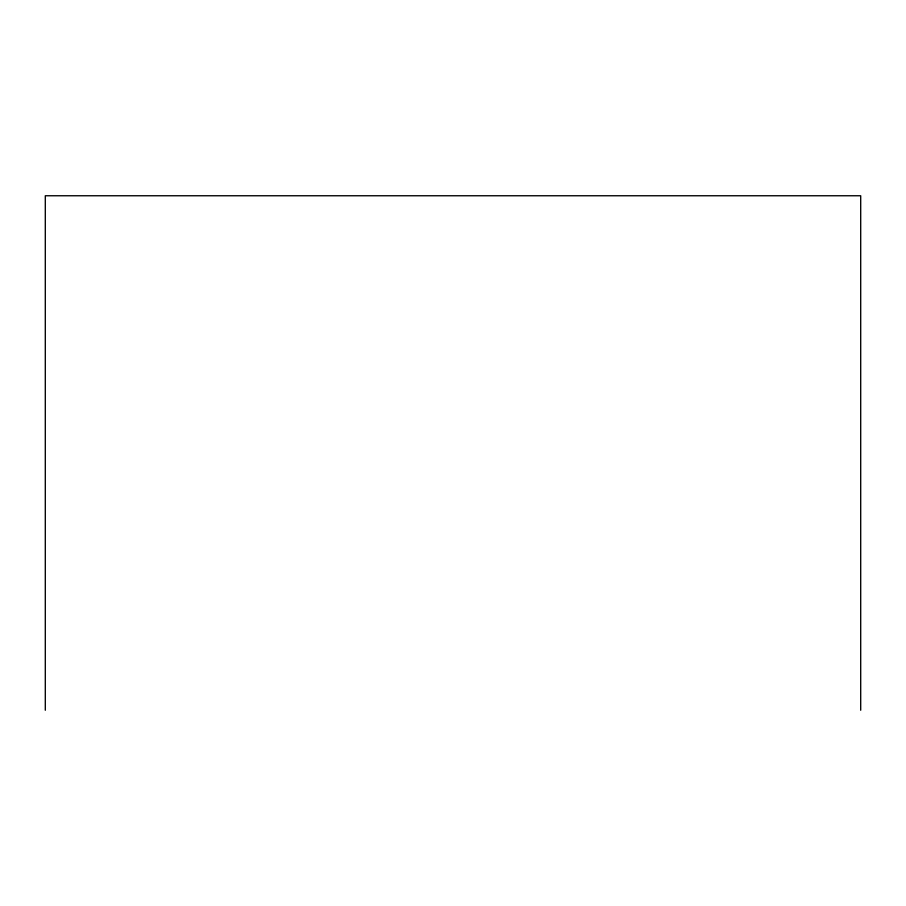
<?xml version="1.0" encoding="UTF-8"?>
<svg xmlns="http://www.w3.org/2000/svg" width="906" height="906" viewBox="0 0 906 906"><rect width="100%" height="100%" fill="white"/><g stroke="black" fill="none" stroke-linecap="round" stroke-linejoin="round"><path stroke-width="1.36" d="M860.7 710.247L860.7 195.753L45.3 195.753L45.3 710.247"/></g></svg>
